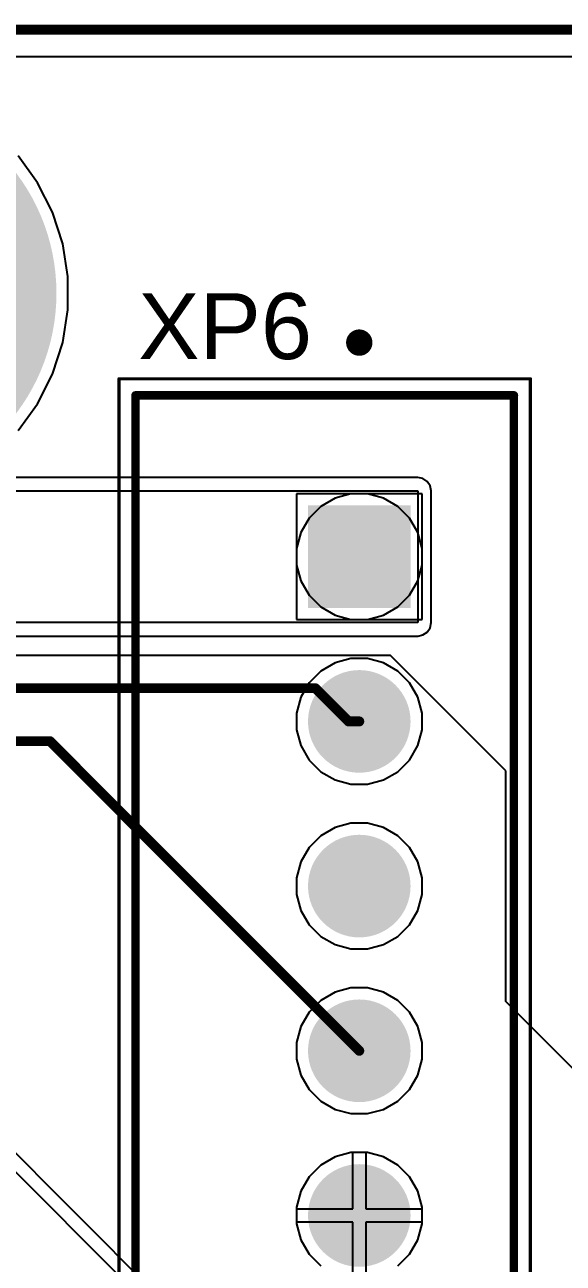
# Model space of a CAD drawing. Header units: inches. Extents: x 0 to 110, y 0 to 95.
# Drawn here: x 79.44 to 87.62, y 76.28 to 95.08 of the extents above; entities that cross this region are included whole.
import ezdxf

# ---------------------------------------------------------------- set-up
doc = ezdxf.new("R2010")
doc.units = ezdxf.units.IN
for name, color, linetype in [('Board Shape', 56, 'Continuous'), ('Bottom Layer', 5, 'Continuous'), ('Bottom Solder', 6, 'Continuous'), ('Int1', 16, 'Continuous'), ('Int2', 76, 'Continuous'), ('Mechanical 13', 56, 'Continuous'), ('Multi-Layer', 9, 'Continuous'), ('Pad Holes', 156, 'Continuous'), ('Top Courtyard', 56, 'Continuous'), ('Top Layer', 1, 'Continuous'), ('Top Overlay', 2, 'Continuous'), ('Top Solder', 216, 'Continuous')]:
    doc.layers.add(name, color=color, linetype=linetype)
doc.styles.add('Arial', font='', dxfattribs={"height": 0.2})
doc.styles.get('Arial').set_extended_font_data('Arial')

# ---------------------------------------------------------------- blocks, each defined once
blk = doc.blocks.new('DF40C_40DS_713')
at = {"layer": 'Top Layer'}
h = blk.add_hatch(color=1, dxfattribs=at)
edge = h.paths.add_edge_path()
edge.add_arc((14, -4.5), 3, 0, 360)
at = {"layer": 'Top Solder'}
h = blk.add_hatch(color=216, dxfattribs=at)
edge = h.paths.add_edge_path()
edge.add_arc((14, -4.5), 3.025, 0, 360)
blk = doc.blocks.new('CWF_5_816')
at = {"layer": 'Bottom Layer'}
h = blk.add_hatch(color=5, dxfattribs=at)
edge = h.paths.add_edge_path()
edge.add_arc((-5, -0.525), 0.754, 0, 360)
h = blk.add_hatch(color=5, dxfattribs=at)
edge = h.paths.add_edge_path()
edge.add_arc((-2.5, -0.525), 0.754, 0, 360)
h = blk.add_hatch(color=5, dxfattribs=at)
edge = h.paths.add_edge_path()
edge.add_arc((0, -0.525), 0.754, 0, 360)
h = blk.add_hatch(color=5, dxfattribs=at)
edge = h.paths.add_edge_path()
edge.add_arc((2.5, -0.525), 0.754, 0, 360)
blk.add_hatch(color=5, dxfattribs=at).paths.add_polyline_path([(4.246, 0.229), (5.754, 0.229), (5.754, -1.279), (4.246, -1.279)])
at = {"layer": 'Bottom Solder'}
h = blk.add_hatch(color=6, dxfattribs=at)
edge = h.paths.add_edge_path()
edge.add_arc((-5, -0.525), 0.779, 0, 360)
h = blk.add_hatch(color=6, dxfattribs=at)
edge = h.paths.add_edge_path()
edge.add_arc((-2.5, -0.525), 0.779, 0, 360)
h = blk.add_hatch(color=6, dxfattribs=at)
edge = h.paths.add_edge_path()
edge.add_arc((0, -0.525), 0.779, 0, 360)
h = blk.add_hatch(color=6, dxfattribs=at)
edge = h.paths.add_edge_path()
edge.add_arc((2.5, -0.525), 0.779, 0, 360)
blk.add_hatch(color=6, dxfattribs=at).paths.add_polyline_path([(4.221, 0.254), (5.779, 0.254), (5.779, -1.304), (4.221, -1.304)])
at = {"layer": 'Int1'}
h = blk.add_hatch(color=16, dxfattribs=at)
edge = h.paths.add_edge_path()
edge.add_arc((-5, -0.525), 0.754, 0, 360)
h = blk.add_hatch(color=16, dxfattribs=at)
edge = h.paths.add_edge_path()
edge.add_arc((-2.5, -0.525), 0.754, 0, 360)
h = blk.add_hatch(color=16, dxfattribs=at)
edge = h.paths.add_edge_path()
edge.add_arc((0, -0.525), 0.754, 0, 360)
h = blk.add_hatch(color=16, dxfattribs=at)
edge = h.paths.add_edge_path()
edge.add_arc((2.5, -0.525), 0.754, 0, 360)
h = blk.add_hatch(color=16, dxfattribs=at)
edge = h.paths.add_edge_path()
edge.add_arc((5, -0.525), 0.754, 0, 360)
at = {"layer": 'Int2'}
h = blk.add_hatch(color=76, dxfattribs=at)
edge = h.paths.add_edge_path()
edge.add_arc((-5, -0.525), 0.754, 0, 360)
h = blk.add_hatch(color=76, dxfattribs=at)
edge = h.paths.add_edge_path()
edge.add_arc((-2.5, -0.525), 0.754, 0, 360)
h = blk.add_hatch(color=76, dxfattribs=at)
edge = h.paths.add_edge_path()
edge.add_arc((0, -0.525), 0.754, 0, 360)
h = blk.add_hatch(color=76, dxfattribs=at)
edge = h.paths.add_edge_path()
edge.add_arc((2.5, -0.525), 0.754, 0, 360)
h = blk.add_hatch(color=76, dxfattribs=at)
edge = h.paths.add_edge_path()
edge.add_arc((5, -0.525), 0.754, 0, 360)
at = {"layer": 'Multi-Layer'}
h = blk.add_hatch(color=9, dxfattribs=at)
edge = h.paths.add_edge_path()
edge.add_arc((-5, -0.525), 0.754, 0, 360)
h = blk.add_hatch(color=9, dxfattribs=at)
edge = h.paths.add_edge_path()
edge.add_arc((-2.5, -0.525), 0.754, 0, 360)
h = blk.add_hatch(color=9, dxfattribs=at)
edge = h.paths.add_edge_path()
edge.add_arc((0, -0.525), 0.754, 0, 360)
h = blk.add_hatch(color=9, dxfattribs=at)
edge = h.paths.add_edge_path()
edge.add_arc((2.5, -0.525), 0.754, 0, 360)
at = {"layer": 'Pad Holes'}
h = blk.add_hatch(color=7, dxfattribs=at)
edge = h.paths.add_edge_path()
edge.add_arc((-5, -0.525), 0.5, 0, 360)
h = blk.add_hatch(color=7, dxfattribs=at)
edge = h.paths.add_edge_path()
edge.add_arc((-2.5, -0.525), 0.5, 0, 360)
h = blk.add_hatch(color=7, dxfattribs=at)
edge = h.paths.add_edge_path()
edge.add_arc((0, -0.525), 0.5, 0, 360)
h = blk.add_hatch(color=7, dxfattribs=at)
edge = h.paths.add_edge_path()
edge.add_arc((2.5, -0.525), 0.5, 0, 360)
h = blk.add_hatch(color=7, dxfattribs=at)
edge = h.paths.add_edge_path()
edge.add_arc((5, -0.525), 0.5, 0, 360)
at = {"layer": 'Top Layer'}
h = blk.add_hatch(color=1, dxfattribs=at)
edge = h.paths.add_edge_path()
edge.add_arc((-5, -0.525), 0.754, 0, 360)
h = blk.add_hatch(color=1, dxfattribs=at)
edge = h.paths.add_edge_path()
edge.add_arc((-2.5, -0.525), 0.754, 0, 360)
h = blk.add_hatch(color=1, dxfattribs=at)
edge = h.paths.add_edge_path()
edge.add_arc((0, -0.525), 0.754, 0, 360)
h = blk.add_hatch(color=1, dxfattribs=at)
edge = h.paths.add_edge_path()
edge.add_arc((2.5, -0.525), 0.754, 0, 360)
blk.add_hatch(color=1, dxfattribs=at).paths.add_polyline_path([(4.246, 0.229), (5.754, 0.229), (5.754, -1.279), (4.246, -1.279)])
at = {"layer": 'Top Solder'}
h = blk.add_hatch(color=216, dxfattribs=at)
edge = h.paths.add_edge_path()
edge.add_arc((-5, -0.525), 0.779, 0, 360)
h = blk.add_hatch(color=216, dxfattribs=at)
edge = h.paths.add_edge_path()
edge.add_arc((-2.5, -0.525), 0.779, 0, 360)
h = blk.add_hatch(color=216, dxfattribs=at)
edge = h.paths.add_edge_path()
edge.add_arc((0, -0.525), 0.779, 0, 360)
h = blk.add_hatch(color=216, dxfattribs=at)
edge = h.paths.add_edge_path()
edge.add_arc((2.5, -0.525), 0.779, 0, 360)
blk.add_hatch(color=216, dxfattribs=at).paths.add_polyline_path([(4.221, 0.254), (5.779, 0.254), (5.779, -1.304), (4.221, -1.304)])
at = {"layer": 'Mechanical 13'}
for points in [[(-7.45, 2.875, 0.127, 0.127, 0), (7.45, 2.875, 0.127, 0.127, 0)], [(-7.45, 2.875, 0.127, 0.127, 0), (-7.45, -2.875, 0.127, 0.127, 0)], [(7.45, 2.875, 0.127, 0.127, 0), (7.45, -2.875, 0.127, 0.127, 0)], [(-7.45, -2.875, 0.127, 0.127, 0), (7.45, -2.875, 0.127, 0.127, 0)]]:
    blk.add_lwpolyline(points, format="xyseb", dxfattribs=at)
for points in [[(-7.482, 2.875, 0.0635, 0.0635, 1), (-7.418, 2.875, 0.0635, 0.0635, 1)], [(-7.482, 2.875, 0.0635, 0.0635, 1), (-7.418, 2.875, 0.0635, 0.0635, 1)], [(7.418, 2.875, 0.0635, 0.0635, 1), (7.482, 2.875, 0.0635, 0.0635, 1)], [(7.418, 2.875, 0.0635, 0.0635, 1), (7.482, 2.875, 0.0635, 0.0635, 1)], [(8.35, -0.525, 0.2, 0.2, 1), (8.15, -0.525, 0.2, 0.2, 1)], [(8.1, -0.525, 0.1, 0.1, 1), (8.2, -0.525, 0.1, 0.1, 1)], [(8.3, -0.525, 0.1, 0.1, 1), (8.4, -0.525, 0.1, 0.1, 1)], [(-7.482, -2.875, 0.0635, 0.0635, 1), (-7.418, -2.875, 0.0635, 0.0635, 1)], [(-7.482, -2.875, 0.0635, 0.0635, 1), (-7.418, -2.875, 0.0635, 0.0635, 1)], [(7.418, -2.875, 0.0635, 0.0635, 1), (7.482, -2.875, 0.0635, 0.0635, 1)], [(7.418, -2.875, 0.0635, 0.0635, 1), (7.482, -2.875, 0.0635, 0.0635, 1)]]:
    blk.add_lwpolyline(points, format="xyseb", close=True, dxfattribs=at)
at = {"layer": 'Top Courtyard'}
for points in [[(-7.7, 3.125, 0.05, 0.05, 0), (7.7, 3.125, 0.05, 0.05, 0)], [(-7.7, 3.125, 0.05, 0.05, 0), (-7.7, -3.125, 0.05, 0.05, 0)], [(7.7, 3.125, 0.05, 0.05, 0), (7.7, -3.125, 0.05, 0.05, 0)], [(-7.7, -3.125, 0.05, 0.05, 0), (7.7, -3.125, 0.05, 0.05, 0)]]:
    blk.add_lwpolyline(points, format="xyseb", dxfattribs=at)
for points in [[(-7.712, 3.125, 0.025, 0.025, 1), (-7.688, 3.125, 0.025, 0.025, 1)], [(-7.712, 3.125, 0.025, 0.025, 1), (-7.688, 3.125, 0.025, 0.025, 1)], [(7.688, 3.125, 0.025, 0.025, 1), (7.712, 3.125, 0.025, 0.025, 1)], [(7.688, 3.125, 0.025, 0.025, 1), (7.712, 3.125, 0.025, 0.025, 1)], [(-7.712, -3.125, 0.025, 0.025, 1), (-7.688, -3.125, 0.025, 0.025, 1)], [(-7.712, -3.125, 0.025, 0.025, 1), (-7.688, -3.125, 0.025, 0.025, 1)], [(7.688, -3.125, 0.025, 0.025, 1), (7.712, -3.125, 0.025, 0.025, 1)], [(7.688, -3.125, 0.025, 0.025, 1), (7.712, -3.125, 0.025, 0.025, 1)]]:
    blk.add_lwpolyline(points, format="xyseb", close=True, dxfattribs=at)
at = {"layer": 'Top Overlay'}
for points in [[(-7.45, 2.875, 0.127, 0.127, 0), (-7.45, -2.875, 0.127, 0.127, 0)], [(-7.45, 2.875, 0.127, 0.127, 0), (7.45, 2.875, 0.127, 0.127, 0)], [(7.45, 2.875, 0.127, 0.127, 0), (7.45, -2.875, 0.127, 0.127, 0)], [(-7.45, -2.875, 0.127, 0.127, 0), (7.45, -2.875, 0.127, 0.127, 0)]]:
    blk.add_lwpolyline(points, format="xyseb", dxfattribs=at)
for points in [[(-7.482, 2.875, 0.0635, 0.0635, 1), (-7.418, 2.875, 0.0635, 0.0635, 1)], [(-7.482, 2.875, 0.0635, 0.0635, 1), (-7.418, 2.875, 0.0635, 0.0635, 1)], [(7.418, 2.875, 0.0635, 0.0635, 1), (7.482, 2.875, 0.0635, 0.0635, 1)], [(7.418, 2.875, 0.0635, 0.0635, 1), (7.482, 2.875, 0.0635, 0.0635, 1)], [(8.35, -0.525, 0.2, 0.2, 1), (8.15, -0.525, 0.2, 0.2, 1)], [(8.1, -0.525, 0.1, 0.1, 1), (8.2, -0.525, 0.1, 0.1, 1)], [(8.3, -0.525, 0.1, 0.1, 1), (8.4, -0.525, 0.1, 0.1, 1)], [(-7.482, -2.875, 0.0635, 0.0635, 1), (-7.418, -2.875, 0.0635, 0.0635, 1)], [(-7.482, -2.875, 0.0635, 0.0635, 1), (-7.418, -2.875, 0.0635, 0.0635, 1)], [(7.418, -2.875, 0.0635, 0.0635, 1), (7.482, -2.875, 0.0635, 0.0635, 1)], [(7.418, -2.875, 0.0635, 0.0635, 1), (7.482, -2.875, 0.0635, 0.0635, 1)]]:
    blk.add_lwpolyline(points, format="xyseb", close=True, dxfattribs=at)

msp = doc.modelspace()

# ---------------------------------------------------------------- linework, layer by layer
at = {"layer": 'Board Shape'}
msp.add_lwpolyline([(2, 95, 0.15, 0.15, 0), (89.072, 95, 0.15, 0.15, 0)], format="xyseb", dxfattribs=at)
at = {"layer": 'Int1'}
for p, q in [((2, 94.592), (89.072, 94.592)), ((85.414, 88.204), (71.25, 88.204)), ((85.492, 88.188), (85.414, 88.204)), ((85.558, 88.144), (85.492, 88.188)), ((71.25, 88), (85.414, 88)), ((85.414, 88), (85.414, 86)), ((85.602, 88.078), (85.558, 88.144)), ((85.618, 88), (85.602, 88.078)), ((85.618, 86), (85.618, 88)), ((85.414, 86), (75.5, 86)), ((85.558, 85.856), (85.602, 85.922)), ((85.602, 85.922), (85.618, 86)), ((75.704, 85.796), (85.414, 85.796)), ((85.414, 85.796), (85.492, 85.812)), ((85.492, 85.812), (85.558, 85.856)), ((84.157, 85.389), (83.939, 85.263)), ((84.399, 85.454), (84.157, 85.389)), ((84.651, 85.454), (84.399, 85.454)), ((84.893, 85.389), (84.651, 85.454)), ((85.111, 85.263), (84.893, 85.389)), ((83.939, 85.263), (83.762, 85.086)), ((85.288, 85.086), (85.111, 85.263)), ((83.762, 85.086), (83.636, 84.868)), ((85.414, 84.868), (85.288, 85.086)), ((83.636, 84.868), (83.571, 84.626)), ((85.479, 84.626), (85.414, 84.868)), ((83.571, 84.626), (83.571, 84.374)), ((85.479, 84.374), (85.479, 84.626)), ((83.571, 84.374), (83.636, 84.132)), ((85.414, 84.132), (85.479, 84.374)), ((83.636, 84.132), (83.762, 83.914)), ((85.288, 83.914), (85.414, 84.132)), ((83.762, 83.914), (83.939, 83.737)), ((85.111, 83.737), (85.288, 83.914)), ((83.939, 83.737), (84.157, 83.611)), ((84.893, 83.611), (85.111, 83.737)), ((84.157, 83.611), (84.399, 83.546)), ((84.399, 83.546), (84.651, 83.546)), ((84.651, 83.546), (84.893, 83.611)), ((84.399, 82.954), (84.157, 82.889)), ((84.651, 82.954), (84.399, 82.954)), ((84.893, 82.889), (84.651, 82.954)), ((83.939, 82.763), (83.762, 82.586)), ((84.157, 82.889), (83.939, 82.763)), ((85.111, 82.763), (84.893, 82.889)), ((85.288, 82.586), (85.111, 82.763)), ((83.762, 82.586), (83.636, 82.368)), ((85.414, 82.368), (85.288, 82.586)), ((83.636, 82.368), (83.571, 82.126)), ((85.479, 82.126), (85.414, 82.368)), ((83.571, 82.126), (83.571, 81.874)), ((85.479, 81.874), (85.479, 82.126)), ((83.571, 81.874), (83.636, 81.632)), ((85.414, 81.632), (85.479, 81.874)), ((83.636, 81.632), (83.762, 81.414)), ((85.288, 81.414), (85.414, 81.632)), ((83.762, 81.414), (83.939, 81.237)), ((85.111, 81.237), (85.288, 81.414)), ((83.939, 81.237), (84.157, 81.111)), ((84.893, 81.111), (85.111, 81.237)), ((84.157, 81.111), (84.399, 81.046)), ((84.399, 81.046), (84.651, 81.046)), ((84.651, 81.046), (84.893, 81.111)), ((84.157, 80.389), (83.939, 80.263)), ((84.399, 80.454), (84.157, 80.389)), ((84.651, 80.454), (84.399, 80.454)), ((84.893, 80.389), (84.651, 80.454)), ((85.111, 80.263), (84.893, 80.389)), ((83.939, 80.263), (83.762, 80.086)), ((85.288, 80.086), (85.111, 80.263)), ((83.762, 80.086), (83.636, 79.868)), ((85.414, 79.868), (85.288, 80.086)), ((83.636, 79.868), (83.571, 79.626)), ((85.479, 79.626), (85.414, 79.868)), ((83.571, 79.626), (83.571, 79.374)), ((85.479, 79.374), (85.479, 79.626)), ((83.571, 79.374), (83.636, 79.132)), ((85.414, 79.132), (85.479, 79.374)), ((83.636, 79.132), (83.762, 78.914)), ((85.288, 78.914), (85.414, 79.132)), ((83.762, 78.914), (83.939, 78.737)), ((85.111, 78.737), (85.288, 78.914)), ((83.939, 78.737), (84.157, 78.611)), ((84.157, 78.611), (84.399, 78.546)), ((84.651, 78.546), (84.893, 78.611)), ((84.893, 78.611), (85.111, 78.737)), ((84.399, 78.546), (84.651, 78.546)), ((84.157, 77.889), (83.939, 77.763)), ((84.399, 77.954), (84.157, 77.889)), ((84.425, 77.954), (84.399, 77.954)), ((84.425, 77.1), (84.425, 77.954)), ((84.651, 77.954), (84.625, 77.954)), ((84.625, 77.954), (84.625, 77.1)), ((84.893, 77.889), (84.651, 77.954)), ((85.111, 77.763), (84.893, 77.889)), ((83.939, 77.763), (83.762, 77.586)), ((85.288, 77.586), (85.111, 77.763)), ((83.762, 77.586), (83.636, 77.368)), ((85.414, 77.368), (85.288, 77.586)), ((83.636, 77.368), (83.571, 77.126)), ((85.479, 77.126), (85.414, 77.368)), ((83.571, 77.126), (83.571, 77.1)), ((83.571, 77.1), (84.425, 77.1)), ((84.625, 77.1), (85.479, 77.1)), ((85.479, 77.1), (85.479, 77.126)), ((84.425, 76.9), (83.571, 76.9)), ((83.571, 76.9), (83.571, 76.874)), ((84.425, 76.046), (84.425, 76.9)), ((85.479, 76.9), (84.625, 76.9)), ((84.625, 76.9), (84.625, 76.046)), ((85.479, 76.874), (85.479, 76.9)), ((83.571, 76.874), (83.636, 76.632)), ((85.414, 76.632), (85.479, 76.874)), ((83.636, 76.632), (83.762, 76.414)), ((85.288, 76.414), (85.414, 76.632)), ((83.762, 76.414), (83.939, 76.237)), ((85.111, 76.237), (85.288, 76.414))]:
    msp.add_line(p, q, dxfattribs=at)
at = {"layer": 'Int2'}
for p, q in [((50.5, 94.592), (89.072, 94.592)), ((84.157, 87.889), (83.939, 87.763)), ((84.399, 87.954), (84.157, 87.889)), ((84.651, 87.954), (84.399, 87.954)), ((84.893, 87.889), (84.651, 87.954)), ((85.111, 87.763), (84.893, 87.889)), ((83.939, 87.763), (83.762, 87.586)), ((85.288, 87.586), (85.111, 87.763)), ((83.762, 87.586), (83.636, 87.368)), ((85.414, 87.368), (85.288, 87.586)), ((83.636, 87.368), (83.571, 87.126)), ((85.479, 87.126), (85.414, 87.368)), ((83.571, 87.126), (83.571, 86.874)), ((85.479, 86.874), (85.479, 87.126)), ((83.571, 86.874), (83.636, 86.632)), ((85.414, 86.632), (85.479, 86.874)), ((83.636, 86.632), (83.762, 86.414)), ((85.288, 86.414), (85.414, 86.632)), ((83.762, 86.414), (83.939, 86.237)), ((85.111, 86.237), (85.288, 86.414)), ((83.939, 86.237), (84.157, 86.111)), ((84.157, 86.111), (84.399, 86.046)), ((84.651, 86.046), (84.893, 86.111)), ((84.893, 86.111), (85.111, 86.237)), ((84.399, 86.046), (84.651, 86.046)), ((84.157, 85.389), (83.939, 85.263)), ((84.399, 85.454), (84.157, 85.389)), ((84.651, 85.454), (84.399, 85.454)), ((84.893, 85.389), (84.651, 85.454)), ((85.111, 85.263), (84.893, 85.389)), ((83.939, 85.263), (83.762, 85.086)), ((85.288, 85.086), (85.111, 85.263)), ((83.762, 85.086), (83.636, 84.868)), ((85.414, 84.868), (85.288, 85.086)), ((83.636, 84.868), (83.571, 84.626)), ((85.479, 84.626), (85.414, 84.868)), ((83.571, 84.626), (83.571, 84.374)), ((85.479, 84.374), (85.479, 84.626)), ((83.571, 84.374), (83.636, 84.132)), ((85.414, 84.132), (85.479, 84.374)), ((83.636, 84.132), (83.762, 83.914)), ((85.288, 83.914), (85.414, 84.132)), ((83.762, 83.914), (83.939, 83.737)), ((85.111, 83.737), (85.288, 83.914)), ((83.939, 83.737), (84.157, 83.611)), ((84.893, 83.611), (85.111, 83.737)), ((84.157, 83.611), (84.399, 83.546)), ((84.399, 83.546), (84.651, 83.546)), ((84.651, 83.546), (84.893, 83.611)), ((84.399, 82.954), (84.157, 82.889)), ((84.651, 82.954), (84.399, 82.954)), ((84.893, 82.889), (84.651, 82.954)), ((83.939, 82.763), (83.762, 82.586)), ((84.157, 82.889), (83.939, 82.763)), ((85.111, 82.763), (84.893, 82.889)), ((85.288, 82.586), (85.111, 82.763)), ((83.762, 82.586), (83.636, 82.368)), ((85.414, 82.368), (85.288, 82.586)), ((83.636, 82.368), (83.571, 82.126)), ((85.479, 82.126), (85.414, 82.368)), ((81.75, 75.5), (75.25, 82)), ((83.571, 82.126), (83.571, 81.874)), ((85.479, 81.874), (85.479, 82.126)), ((75.166, 81.796), (81.606, 75.356)), ((83.571, 81.874), (83.636, 81.632)), ((85.414, 81.632), (85.479, 81.874)), ((83.636, 81.632), (83.762, 81.414)), ((85.288, 81.414), (85.414, 81.632)), ((83.762, 81.414), (83.939, 81.237)), ((85.111, 81.237), (85.288, 81.414)), ((83.939, 81.237), (84.157, 81.111)), ((84.893, 81.111), (85.111, 81.237)), ((84.157, 81.111), (84.399, 81.046)), ((84.399, 81.046), (84.651, 81.046)), ((84.651, 81.046), (84.893, 81.111)), ((84.157, 80.389), (83.939, 80.263)), ((84.399, 80.454), (84.157, 80.389)), ((84.651, 80.454), (84.399, 80.454)), ((84.893, 80.389), (84.651, 80.454)), ((85.111, 80.263), (84.893, 80.389)), ((83.939, 80.263), (83.762, 80.086)), ((85.288, 80.086), (85.111, 80.263)), ((83.762, 80.086), (83.636, 79.868)), ((85.414, 79.868), (85.288, 80.086)), ((83.636, 79.868), (83.571, 79.626)), ((85.479, 79.626), (85.414, 79.868)), ((83.571, 79.626), (83.571, 79.374)), ((85.479, 79.374), (85.479, 79.626)), ((83.571, 79.374), (83.636, 79.132)), ((85.414, 79.132), (85.479, 79.374)), ((83.636, 79.132), (83.762, 78.914)), ((85.288, 78.914), (85.414, 79.132)), ((83.762, 78.914), (83.939, 78.737)), ((85.111, 78.737), (85.288, 78.914)), ((83.939, 78.737), (84.157, 78.611)), ((84.157, 78.611), (84.399, 78.546)), ((84.651, 78.546), (84.893, 78.611)), ((84.893, 78.611), (85.111, 78.737)), ((84.399, 78.546), (84.651, 78.546)), ((84.157, 77.889), (83.939, 77.763)), ((84.399, 77.954), (84.157, 77.889)), ((84.651, 77.954), (84.399, 77.954)), ((84.893, 77.889), (84.651, 77.954)), ((85.111, 77.763), (84.893, 77.889)), ((83.939, 77.763), (83.762, 77.586)), ((85.288, 77.586), (85.111, 77.763)), ((83.762, 77.586), (83.636, 77.368)), ((85.414, 77.368), (85.288, 77.586)), ((83.636, 77.368), (83.571, 77.126)), ((85.479, 77.126), (85.414, 77.368)), ((83.571, 77.126), (83.571, 76.874)), ((85.479, 76.874), (85.479, 77.126)), ((83.571, 76.874), (83.636, 76.632)), ((85.414, 76.632), (85.479, 76.874)), ((83.636, 76.632), (83.762, 76.414)), ((85.288, 76.414), (85.414, 76.632)), ((83.762, 76.414), (83.939, 76.237)), ((85.111, 76.237), (85.288, 76.414))]:
    msp.add_line(p, q, dxfattribs=at)
at = {"layer": 'Top Layer'}
for p, q in [((27.025, 94.592), (89.072, 94.592)), ((79.637, 92.677), (79.341, 93.085)), ((79.866, 92.228), (79.637, 92.677)), ((80.021, 91.749), (79.866, 92.228)), ((80.1, 91.252), (80.021, 91.749)), ((80.1, 90.748), (80.1, 91.252)), ((80.021, 90.251), (80.1, 90.748)), ((79.866, 89.772), (80.021, 90.251)), ((79.637, 89.323), (79.866, 89.772)), ((79.341, 88.915), (79.637, 89.323)), ((85.479, 87.954), (83.571, 87.954)), ((83.571, 87.954), (83.571, 86.046)), ((85.479, 86.046), (85.479, 87.954)), ((83.571, 86.046), (85.479, 86.046)), ((82.5, 85.5), (65.4, 85.5)), ((85, 85.5), (82.5, 85.5)), ((86.75, 83.75), (85, 85.5)), ((86.75, 80.25), (86.75, 83.75)), ((88.5, 78.5), (86.75, 80.25))]:
    msp.add_line(p, q, dxfattribs=at)
for points in [[(67.104, 85.004, 0.15, 0.15, 0), (83.857, 85.004, 0.15, 0.15, 0)], [(83.857, 85.004, 0.15, 0.15, 0), (84.361, 84.5, 0.15, 0.15, 0)], [(84.361, 84.5, 0.15, 0.15, 0), (84.525, 84.5, 0.15, 0.15, 0)], [(67.7, 84.2, 0.15, 0.15, 0), (79.825, 84.2, 0.15, 0.15, 0)], [(79.825, 84.2, 0.15, 0.15, 0), (84.525, 79.5, 0.15, 0.15, 0)]]:
    msp.add_lwpolyline(points, format="xyseb", dxfattribs=at)
for points in [[(83.819, 85.004, 0.075, 0.075, 1), (83.894, 85.004, 0.075, 0.075, 1)], [(83.819, 85.004, 0.075, 0.075, 1), (83.894, 85.004, 0.075, 0.075, 1)], [(84.323, 84.5, 0.075, 0.075, 1), (84.398, 84.5, 0.075, 0.075, 1)], [(84.323, 84.5, 0.075, 0.075, 1), (84.398, 84.5, 0.075, 0.075, 1)], [(84.487, 84.5, 0.075, 0.075, 1), (84.563, 84.5, 0.075, 0.075, 1)], [(79.788, 84.2, 0.075, 0.075, 1), (79.863, 84.2, 0.075, 0.075, 1)], [(79.788, 84.2, 0.075, 0.075, 1), (79.863, 84.2, 0.075, 0.075, 1)], [(84.487, 79.5, 0.075, 0.075, 1), (84.563, 79.5, 0.075, 0.075, 1)]]:
    msp.add_lwpolyline(points, format="xyseb", close=True, dxfattribs=at)

# ---------------------------------------------------------------- block references
at = {"rotation": 90}
for name, p in [('DF40C_40DS_713', (72.4, 77)), ('CWF_5_816', (84, 82))]:
    msp.add_blockref(name, p, dxfattribs=at)

# ---------------------------------------------------------------- texts
at = {"layer": 'Top Overlay', "style": 'Arial'}
msp.add_text('XP6', height=1, dxfattribs=at).set_placement((81.167, 90))

doc.saveas('drawing.dxf')
